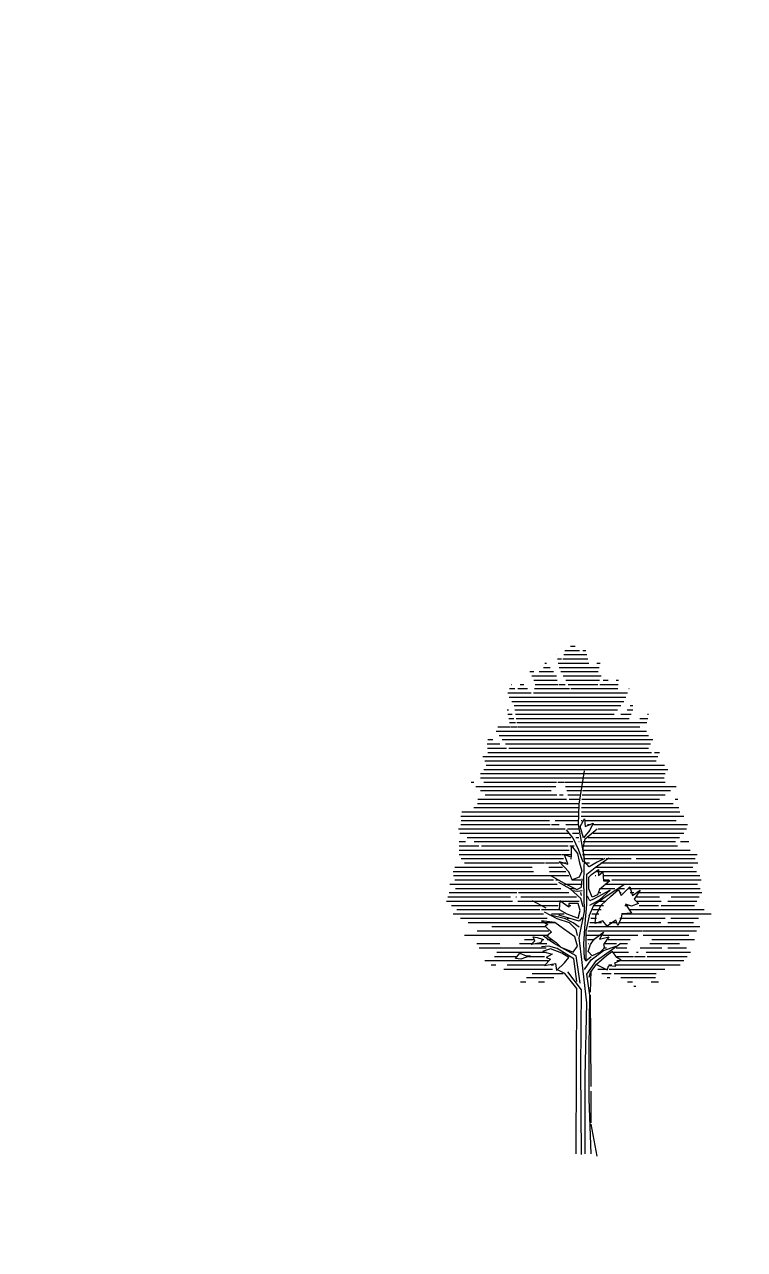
# Model space of a CAD drawing. Header units: inches. Extents: x -634 to 3638, y -6930911 to 5552.
# Drawn here: x 1204.33 to 1213.27, y 3473.68 to 3488.9 of the extents above; entities that cross this region are included whole.
import ezdxf

# ---------------------------------------------------------------- set-up
doc = ezdxf.new("R2010")
doc.units = ezdxf.units.IN
doc.header["$MEASUREMENT"] = 0
doc.layers.add('derevo', color=7, linetype='Continuous')
doc.layers.add('ELEV', color=134, linetype='Continuous', lineweight=18)

# ---------------------------------------------------------------- blocks, each defined once
blk = doc.blocks.new('*X3')
at = {"color": 0, "linetype": 'ByBlock'}
for p, q in [((108.775, 21.7), (109.124, 21.7)), ((108.911, 21.8), (109.024, 21.8)), ((109.203, 21.7), (109.275, 21.7)), ((108.305, 21.4), (108.35, 21.4)), ((108.584, 21.6), (108.585, 21.6)), ((108.603, 21.5), (108.702, 21.5)), ((108.623, 21.4), (109.342, 21.4)), ((108.731, 21.5), (109.32, 21.5)), ((108.753, 21.6), (109.298, 21.6)), ((109.53, 21.4), (109.611, 21.4)), ((107.957, 21.2), (108.045, 21.2)), ((108.005, 21.1), (108.584, 21.1)), ((108.174, 21.2), (108.508, 21.2)), ((108.273, 21.3), (108.429, 21.3)), ((108.642, 21.3), (109.586, 21.3)), ((108.68, 21.2), (109.56, 21.2)), ((108.739, 21.1), (109.633, 21.1)), ((107.478, 20.8), (107.601, 20.8)), ((107.515, 20.9), (107.525, 20.9)), ((107.671, 20.8), (107.901, 20.8)), ((107.73, 20.9), (107.817, 20.9)), ((108.052, 21), (108.599, 21)), ((108.062, 20.8), (108.887, 20.8)), ((108.082, 20.9), (108.614, 20.9)), ((108.633, 20.9), (108.786, 20.9)), ((108.798, 21), (109.593, 21)), ((108.857, 20.9), (109.553, 20.9)), ((108.916, 20.8), (109.512, 20.8)), ((109.519, 20.8), (110.025, 20.8)), ((109.6, 20.9), (110.032, 20.9)), ((109.68, 21), (109.798, 21)), ((109.987, 21), (110.038, 21)), ((110.283, 20.8), (110.288, 20.8)), ((107.441, 20.7), (107.984, 20.7)), ((107.466, 20.6), (110.209, 20.6)), ((107.53, 20.5), (110.169, 20.5)), ((108.043, 20.7), (110.248, 20.7)), ((107.421, 20.3), (107.455, 20.3)), ((107.441, 20.2), (107.536, 20.2)), ((107.589, 20.4), (110.097, 20.4)), ((107.605, 20.3), (110.017, 20.3)), ((107.62, 20.2), (109.938, 20.2)), ((110.098, 20.2), (110.341, 20.2)), ((110.247, 20.3), (110.376, 20.3)), ((110.317, 20.4), (110.376, 20.4)), ((110.719, 20.2), (110.747, 20.2)), ((107.201, 19.9), (107.487, 19.9)), ((107.46, 20.1), (107.581, 20.1)), ((107.48, 20), (107.617, 20)), ((107.5, 19.9), (107.652, 19.9)), ((107.636, 20.1), (110.292, 20.1)), ((107.652, 20), (110.708, 20)), ((107.667, 19.9), (110.544, 19.9)), ((110.543, 20.1), (110.73, 20.1)), ((106.965, 19.6), (107.088, 19.6)), ((107.165, 19.8), (110.695, 19.8)), ((107.23, 19.7), (110.746, 19.7)), ((107.306, 19.6), (110.851, 19.6)), ((106.951, 19.5), (107.249, 19.5)), ((106.958, 19.4), (107.409, 19.4)), ((107.382, 19.5), (110.796, 19.5)), ((107.458, 19.4), (110.742, 19.4)), ((106.846, 19.2), (110.965, 19.2)), ((106.899, 19.1), (110.926, 19.1)), ((106.965, 19.3), (110.814, 19.3)), ((110.888, 19.3), (111.004, 19.3)), ((106.794, 18.8), (111.139, 18.8)), ((106.875, 18.9), (111.197, 18.9)), ((106.929, 19), (111.124, 19)), ((106.575, 18.6), (106.641, 18.6)), ((106.685, 18.5), (108.568, 18.5)), ((106.798, 18.7), (108.736, 18.7)), ((106.873, 18.6), (108.579, 18.6)), ((108.617, 18.6), (108.753, 18.6)), ((108.741, 18.7), (109.205, 18.7)), ((108.769, 18.6), (109.19, 18.6)), ((108.796, 18.5), (109.175, 18.5)), ((109.196, 18.5), (111.396, 18.5)), ((109.2, 18.6), (111.136, 18.6)), ((109.205, 18.7), (111.115, 18.7)), ((106.734, 18.2), (108.817, 18.2)), ((106.795, 18.4), (108.454, 18.4)), ((106.905, 18.3), (108.586, 18.3)), ((108.649, 18.3), (108.738, 18.3)), ((108.824, 18.4), (109.16, 18.4)), ((108.851, 18.3), (109.144, 18.3)), ((108.879, 18.2), (109.129, 18.2)), ((109.181, 18.2), (111.004, 18.2)), ((109.186, 18.3), (111.134, 18.3)), ((109.191, 18.4), (111.265, 18.4)), ((111.37, 18.2), (111.433, 18.2)), ((106.352, 17.9), (109.084, 17.9)), ((106.636, 18), (109.099, 18)), ((106.72, 18.1), (109.114, 18.1)), ((109.167, 17.9), (111.481, 17.9)), ((109.172, 18), (111.458, 18)), ((109.177, 18.1), (111.322, 18.1)), ((106.331, 17.8), (109.083, 17.8)), ((106.332, 17.6), (108.43, 17.6)), ((106.338, 17.7), (108.42, 17.7)), ((108.462, 17.6), (108.647, 17.6)), ((108.554, 17.7), (109.088, 17.7)), ((108.805, 17.6), (109.093, 17.6)), ((109.158, 17.7), (109.188, 17.7)), ((109.162, 17.8), (111.577, 17.8)), ((109.264, 17.7), (111.4, 17.7)), ((109.307, 17.6), (109.383, 17.6)), ((109.451, 17.6), (111.664, 17.6)), ((106.273, 17.5), (108.787, 17.5)), ((106.311, 17.4), (108.883, 17.4)), ((106.48, 17.3), (108.922, 17.3)), ((108.844, 17.5), (109.099, 17.5)), ((108.961, 17.4), (109.104, 17.4)), ((109.035, 17.3), (109.109, 17.3)), ((109.329, 17.3), (111.477, 17.3)), ((109.445, 17.4), (111.577, 17.4)), ((109.561, 17.5), (111.636, 17.5)), ((106.292, 17.2), (106.438, 17.2)), ((106.292, 17.1), (106.752, 17.1)), ((106.649, 17.2), (108.962, 17.2)), ((106.819, 17.1), (108.855, 17.1)), ((108.896, 17.1), (109.001, 17.1)), ((109.11, 17.2), (109.114, 17.2)), ((109.199, 17.1), (111.426, 17.1)), ((109.212, 17.2), (111.377, 17.2)), ((111.5, 17.2), (111.697, 17.2)), ((106.292, 17), (108.882, 17)), ((106.292, 16.9), (108.694, 16.9)), ((106.338, 16.8), (108.749, 16.8)), ((108.71, 16.9), (108.909, 16.9)), ((108.91, 16.8), (108.936, 16.8)), ((109.193, 17), (111.728, 17)), ((109.193, 16.9), (111.887, 16.9)), ((109.238, 16.8), (109.673, 16.8)), ((109.746, 16.8), (110.338, 16.8)), ((110.453, 16.8), (111.846, 16.8)), ((106.149, 16.5), (108.041, 16.5)), ((106.194, 16.6), (108.008, 16.6)), ((106.416, 16.7), (108.298, 16.7)), ((108.322, 16.7), (108.647, 16.7)), ((108.401, 16.6), (108.723, 16.6)), ((108.414, 16.5), (108.799, 16.5)), ((108.713, 16.7), (108.803, 16.7)), ((109.284, 16.7), (109.355, 16.7)), ((109.497, 16.6), (111.786, 16.6)), ((109.527, 16.5), (111.876, 16.5)), ((109.621, 16.7), (111.903, 16.7)), ((106.07, 16.2), (108.596, 16.2)), ((106.159, 16.4), (108.874, 16.4)), ((106.19, 16.3), (108.511, 16.3)), ((108.564, 16.3), (108.642, 16.3)), ((108.766, 16.2), (109.153, 16.2)), ((108.943, 16.3), (109.153, 16.3)), ((109.491, 16.4), (109.504, 16.4)), ((109.673, 16.4), (111.955, 16.4)), ((109.683, 16.3), (109.82, 16.3)), ((109.718, 16.2), (111.9, 16.2)), ((109.886, 16.3), (111.983, 16.3)), ((106.027, 15.9), (107.499, 15.9)), ((106.059, 16), (107.652, 16)), ((106.206, 16.1), (108.682, 16.1)), ((107.627, 15.9), (107.639, 15.9)), ((107.689, 16), (108.874, 16)), ((107.742, 15.9), (109.054, 15.9)), ((108.889, 16.1), (109.028, 16.1)), ((109.581, 16), (109.628, 16)), ((109.593, 16.1), (109.95, 16.1)), ((110.046, 16.1), (110.184, 16.1)), ((110.068, 16), (110.102, 16)), ((110.267, 16.1), (111.963, 16.1)), ((110.316, 16), (110.401, 16)), ((110.438, 15.9), (111.002, 15.9)), ((110.504, 16), (111.997, 16)), ((111.281, 15.9), (111.939, 15.9)), ((105.994, 15.8), (107.55, 15.8)), ((106.109, 15.7), (106.903, 15.7)), ((106.235, 15.6), (108.189, 15.6)), ((106.907, 15.7), (108.104, 15.7)), ((107.675, 15.8), (108.65, 15.8)), ((108.11, 15.7), (108.621, 15.7)), ((108.23, 15.6), (108.641, 15.6)), ((108.673, 15.8), (109.114, 15.8)), ((108.87, 15.7), (108.921, 15.7)), ((109.435, 15.6), (109.63, 15.6)), ((109.456, 15.7), (109.685, 15.7)), ((109.566, 15.8), (109.74, 15.8)), ((110.188, 15.7), (110.266, 15.7)), ((110.304, 15.6), (112.056, 15.6)), ((110.462, 15.8), (111.041, 15.8)), ((110.528, 15.7), (110.977, 15.7)), ((111.043, 15.7), (111.824, 15.7)), ((111.204, 15.8), (111.882, 15.8)), ((106.15, 15.5), (108.274, 15.5)), ((106.326, 15.4), (108.359, 15.4)), ((106.501, 15.3), (108.543, 15.3)), ((108.467, 15.5), (108.765, 15.5)), ((108.833, 15.4), (108.903, 15.4)), ((109.366, 15.3), (109.642, 15.3)), ((109.392, 15.4), (109.52, 15.4)), ((109.414, 15.5), (109.575, 15.5)), ((109.831, 15.3), (109.978, 15.3)), ((110.042, 15.3), (111.036, 15.3)), ((110.075, 15.4), (111.139, 15.4)), ((110.108, 15.5), (112.221, 15.5)), ((111.198, 15.3), (111.804, 15.3)), ((111.273, 15.4), (111.922, 15.4)), ((106.418, 15), (108.391, 15)), ((106.715, 15.1), (108.404, 15.1)), ((107.06, 15.2), (108.314, 15.2)), ((109.294, 15), (109.62, 15)), ((109.316, 15.1), (110.605, 15.1)), ((109.341, 15.2), (111.953, 15.2)), ((109.673, 15), (110.494, 15)), ((110.617, 15.1), (111.877, 15.1)), ((110.617, 15), (111.691, 15)), ((106.71, 14.8), (107.251, 14.8)), ((106.764, 14.7), (108.335, 14.7)), ((107.708, 14.8), (108.004, 14.8)), ((107.83, 14.9), (108.055, 14.9)), ((108.089, 14.8), (108.351, 14.8)), ((108.253, 14.9), (108.286, 14.9)), ((108.361, 14.9), (108.48, 14.9)), ((109.311, 14.9), (109.476, 14.9)), ((109.327, 14.8), (109.333, 14.8)), ((109.689, 14.7), (109.754, 14.7)), ((109.718, 14.8), (109.993, 14.8)), ((109.795, 14.9), (110.311, 14.9)), ((109.984, 14.7), (110.232, 14.7)), ((110.069, 14.8), (110.252, 14.8)), ((110.552, 14.7), (111.062, 14.7)), ((110.779, 14.8), (111.477, 14.8)), ((110.825, 14.9), (111.828, 14.9)), ((111.203, 14.7), (111.642, 14.7)), ((107.12, 14.5), (107.657, 14.5)), ((107.181, 14.6), (108.349, 14.6)), ((107.924, 14.5), (108.297, 14.5)), ((109.929, 14.6), (110.274, 14.6)), ((110.007, 14.5), (110.391, 14.5)), ((110.413, 14.5), (110.667, 14.5)), ((110.46, 14.6), (110.501, 14.6)), ((110.694, 14.6), (111.144, 14.6)), ((110.711, 14.5), (111.653, 14.5)), ((111.148, 14.6), (111.734, 14.6)), ((106.895, 14.4), (108.385, 14.4)), ((107.043, 14.3), (107.152, 14.3)), ((107.345, 14.2), (108.486, 14.2)), ((107.418, 14.3), (108.296, 14.3)), ((108.445, 14.3), (108.51, 14.3)), ((109.552, 14.2), (109.79, 14.2)), ((109.813, 14.3), (109.885, 14.3)), ((109.824, 14.2), (111.129, 14.2)), ((109.967, 14.3), (111.493, 14.3)), ((110, 14.4), (111.573, 14.4)), ((107.737, 13.9), (107.858, 13.9)), ((107.875, 14), (108.522, 14)), ((108.013, 14.1), (108.742, 14.1)), ((108.162, 13.9), (108.303, 13.9)), ((109.648, 14.1), (109.868, 14.1)), ((109.777, 14), (109.839, 14)), ((109.94, 14.1), (110.925, 14.1)), ((110.095, 14), (110.912, 14)), ((110.249, 13.9), (110.367, 13.9)), ((110.808, 13.9), (110.978, 13.9)), ((110.404, 13.8), (110.444, 13.8))]:
    blk.add_line(p, q, dxfattribs=at)

msp = doc.modelspace()

# ---------------------------------------------------------------- hatches: boundary and pattern name
at = {"layer": 'ELEV', "linetype": 'Continuous'}
h = msp.add_hatch(dxfattribs=at)
h.set_pattern_fill('ANSI31', color=256, scale=0.01044, style=0)
h.set_pattern_definition([(45, (1262.311104, 3366.587935), (-0.02343928418428, 0.02343928418428), [])])
edge = h.paths.add_edge_path()
edge.add_ellipse((1445.78234, 3471.96182), major_axis=(0, 6932302.83262), ratio=0.00000001506, start_angle=89.999976115149, end_angle=270.000023884851)
edge.add_line((1445.67794, 3474.85168), (1445.67794, 3528.48347))
edge.add_line((1445.67794, 3528.48347), (1445.88675, 3528.48347))
edge.add_line((1445.88675, 3528.48347), (1445.88675, 3474.85168))

# ---------------------------------------------------------------- linework, layer by layer
at = {"layer": 'derevo', "color": 0}
for p, q in [((1211.21721, 3479.21485), (1211.28362, 3479.62825)), ((1211.20799, 3478.96201), (1211.21721, 3479.21485)), ((1211.28362, 3478.53939), (1211.20799, 3478.96201)), ((1211.22971, 3478.93693), (1211.28445, 3479.03205)), ((1211.28445, 3479.03205), (1211.29309, 3478.93693)), ((1211.29309, 3478.93693), (1211.39105, 3478.98017)), ((1211.39105, 3478.98017), (1211.34783, 3478.89082)), ((1211.14342, 3478.79407), (1211.05856, 3478.89742)), ((1211.27292, 3478.7957), (1211.22971, 3478.93693)), ((1211.34783, 3478.89082), (1211.27292, 3478.7957)), ((1211.29285, 3478.78484), (1211.44228, 3478.90665)), ((1211.12022, 3478.55646), (1211.12022, 3478.6977)), ((1211.12022, 3478.6977), (1211.19513, 3478.5997)), ((1211.20799, 3478.65196), (1211.14342, 3478.79407)), ((1211.26518, 3478.49325), (1211.20799, 3478.65196)), ((1211.26518, 3478.67226), (1211.29285, 3478.78484)), ((1211.28362, 3478.50247), (1211.26518, 3478.67226)), ((1211.08853, 3478.37199), (1210.96752, 3478.5017)), ((1210.96752, 3478.5017), (1211.077, 3478.46999)), ((1211.077, 3478.46999), (1211.03379, 3478.58817)), ((1211.03379, 3478.58817), (1211.12022, 3478.55646)), ((1211.19513, 3478.5997), (1211.21818, 3478.5017)), ((1211.21818, 3478.5017), (1211.24987, 3478.38352)), ((1211.2744, 3478.25886), (1211.28362, 3478.53939)), ((1211.34081, 3478.43604), (1211.28362, 3478.50247)), ((1211.4146, 3478.42681), (1211.58432, 3478.54861)), ((1211.53636, 3478.53939), (1211.44228, 3478.49325)), ((1211.13175, 3478.27399), (1211.08853, 3478.37199)), ((1211.24987, 3478.38352), (1211.21818, 3478.3057)), ((1211.3113, 3478.34376), (1211.4146, 3478.42681)), ((1211.3113, 3477.96727), (1211.3113, 3478.34376)), ((1211.44228, 3478.49325), (1211.34081, 3478.43604)), ((1211.37088, 3478.34029), (1211.45732, 3478.4037)), ((1211.45732, 3478.4037), (1211.45732, 3478.32876)), ((1211.45732, 3478.32876), (1211.51206, 3478.37199)), ((1211.51206, 3478.37199), (1211.52071, 3478.26246)), ((1210.87039, 3478.32346), (1211.03089, 3478.23118)), ((1211.10468, 3478.16474), (1210.96448, 3478.24041)), ((1211.03089, 3478.23118), (1211.18954, 3478.15551)), ((1211.21818, 3478.3057), (1211.13175, 3478.27399)), ((1211.24673, 3478.1832), (1211.25595, 3478.28655)), ((1211.28362, 3477.88237), (1211.2744, 3478.25886)), ((1211.33631, 3478.3057), (1211.37088, 3478.34029)), ((1211.33631, 3478.16446), (1211.33631, 3478.3057)), ((1211.5985, 3478.26246), (1211.46884, 3478.15582)), ((1211.52071, 3478.26246), (1211.5985, 3478.26246)), ((1211.56588, 3478.07985), (1211.77987, 3478.22011)), ((1211.23751, 3478.04294), (1211.10468, 3478.16474)), ((1211.19876, 3478.12783), (1211.1342, 3478.13706)), ((1211.18954, 3478.15551), (1211.24673, 3478.1832)), ((1211.25595, 3478.13706), (1211.19876, 3478.12783)), ((1211.24673, 3478.07985), (1211.23751, 3478.1186)), ((1211.26518, 3477.93959), (1211.23751, 3478.04294)), ((1211.35004, 3478.01525), (1211.32052, 3478.07062)), ((1211.37953, 3478.05782), (1211.33631, 3478.16446)), ((1211.44579, 3478.08952), (1211.37953, 3478.05782)), ((1211.60277, 3478.14629), (1211.39616, 3478.03371)), ((1211.40538, 3477.96727), (1211.56588, 3478.07985)), ((1211.46884, 3478.15582), (1211.44579, 3478.08952)), ((1211.47179, 3478.02448), (1211.60277, 3478.14629)), ((1211.48901, 3477.95982), (1211.60714, 3478.06934)), ((1211.60714, 3478.06934), (1211.7051, 3478.15582)), ((1211.7051, 3478.15582), (1211.73967, 3478.07799)), ((1211.73967, 3478.07799), (1211.84628, 3478.18752)), ((1211.84628, 3478.18752), (1211.87797, 3478.07799)), ((1211.87797, 3478.07799), (1211.97593, 3478.14429)), ((1211.97593, 3478.14429), (1211.90102, 3478.03476)), ((1210.80583, 3477.92113), (1210.63611, 3478.01525)), ((1210.97904, 3478.01458), (1210.96752, 3477.90505)), ((1210.96752, 3477.90505), (1211.06548, 3477.85029)), ((1211.08853, 3477.93676), (1210.97904, 3478.01458)), ((1211.20666, 3477.97999), (1211.08853, 3477.97999)), ((1211.08853, 3477.97999), (1211.08853, 3477.93676)), ((1211.22971, 3477.89352), (1211.20666, 3477.97999)), ((1211.20666, 3477.7984), (1211.22971, 3477.89352)), ((1211.29285, 3477.73289), (1211.3113, 3477.96727)), ((1211.34081, 3477.82701), (1211.40538, 3477.96727)), ((1211.39616, 3478.03371), (1211.35004, 3478.01525)), ((1211.35004, 3477.95804), (1211.47179, 3478.02448)), ((1211.42275, 3477.83011), (1211.48901, 3477.95982)), ((1211.86933, 3477.94829), (1211.79154, 3477.97134)), ((1211.79154, 3477.97134), (1211.86933, 3477.86181)), ((1211.95576, 3477.97999), (1211.86933, 3477.94829)), ((1211.90102, 3478.03476), (1211.95576, 3477.97999)), ((1210.91566, 3477.74364), (1210.75143, 3477.76381)), ((1210.75143, 3477.76381), (1210.82922, 3477.72058)), ((1210.94603, 3477.7901), (1210.78738, 3477.87315)), ((1211.04934, 3477.7901), (1210.86117, 3477.83624)), ((1211.02226, 3477.66581), (1210.91566, 3477.74364)), ((1211.09546, 3477.74211), (1210.94603, 3477.7901)), ((1211.21721, 3477.76057), (1210.96448, 3477.83624)), ((1211.14342, 3477.74211), (1211.04934, 3477.7901)), ((1211.06548, 3477.85029), (1211.20666, 3477.7984)), ((1211.18032, 3477.65722), (1211.09546, 3477.74211)), ((1211.21721, 3477.68675), (1211.14342, 3477.74211)), ((1211.21721, 3477.55387), (1211.28362, 3477.88237)), ((1211.25595, 3477.80855), (1211.21721, 3477.76057)), ((1211.34081, 3477.82701), (1211.30207, 3477.63876)), ((1211.4141, 3477.73211), (1211.42275, 3477.83011)), ((1211.51206, 3477.76381), (1211.4141, 3477.73211)), ((1211.56392, 3477.7004), (1211.51206, 3477.76381)), ((1211.67341, 3477.77534), (1211.56392, 3477.7004)), ((1211.69646, 3477.70905), (1211.67341, 3477.77534)), ((1211.73967, 3477.7984), (1211.69646, 3477.70905)), ((1211.74832, 3477.85029), (1211.73967, 3477.7984)), ((1211.86933, 3477.86181), (1211.74832, 3477.85029)), ((1210.82922, 3477.72058), (1210.79465, 3477.7004)), ((1210.79465, 3477.7004), (1210.87244, 3477.62258)), ((1210.87244, 3477.62258), (1210.8177, 3477.57934)), ((1211.16344, 3477.56781), (1211.02226, 3477.66581)), ((1211.19876, 3477.5834), (1211.18032, 3477.65722)), ((1211.2744, 3477.48005), (1211.29285, 3477.73289)), ((1211.30207, 3477.63876), (1211.30207, 3477.28258)), ((1211.40258, 3477.53611), (1211.52071, 3477.62258)), ((1211.52071, 3477.62258), (1211.46884, 3477.53611)), ((1210.62178, 3477.4727), (1210.665, 3477.51593)), ((1210.73991, 3477.49287), (1210.62178, 3477.4727)), ((1210.665, 3477.51593), (1210.64483, 3477.56781)), ((1210.64483, 3477.56781), (1210.69669, 3477.55917)), ((1210.69669, 3477.55917), (1210.76296, 3477.53611)), ((1210.76296, 3477.53611), (1210.73991, 3477.49287)), ((1210.84272, 3477.45236), (1210.74864, 3477.44129)), ((1210.89991, 3477.48928), (1210.77631, 3477.57417)), ((1210.8177, 3477.57934), (1210.93583, 3477.49287)), ((1210.94603, 3477.42284), (1210.84272, 3477.45236)), ((1211.18032, 3477.32871), (1210.89991, 3477.48928)), ((1210.93583, 3477.49287), (1210.99057, 3477.43811)), ((1210.99057, 3477.43811), (1211.14327, 3477.3747)), ((1211.14327, 3477.3747), (1211.19513, 3477.44964)), ((1211.19513, 3477.44964), (1211.16344, 3477.56781)), ((1211.25595, 3477.24566), (1211.21721, 3477.55387)), ((1211.28362, 3477.30103), (1211.2744, 3477.48005)), ((1211.32767, 3477.38623), (1211.35936, 3477.4727)), ((1211.35936, 3477.4727), (1211.40258, 3477.53611)), ((1211.46884, 3477.53611), (1211.58697, 3477.56781)), ((1211.53223, 3477.42946), (1211.47749, 3477.3747)), ((1211.51791, 3477.39515), (1211.67841, 3477.45236)), ((1211.58697, 3477.56781), (1211.52071, 3477.4727)), ((1211.52071, 3477.4727), (1211.53223, 3477.42946)), ((1211.63044, 3477.41361), (1211.73375, 3477.48928)), ((1210.42586, 3477.29687), (1210.4806, 3477.36317)), ((1210.49212, 3477.28823), (1210.42586, 3477.29687)), ((1210.4806, 3477.36317), (1210.55839, 3477.33146)), ((1210.61025, 3477.33146), (1210.49212, 3477.28823)), ((1210.55839, 3477.33146), (1210.61025, 3477.33146)), ((1210.86092, 3477.41793), (1210.76296, 3477.38623)), ((1210.76296, 3477.38623), (1210.88108, 3477.35164)), ((1210.86092, 3477.28823), (1210.786, 3477.2104)), ((1210.88108, 3477.35164), (1210.80617, 3477.3084)), ((1210.80617, 3477.3084), (1210.86092, 3477.28823)), ((1211.00209, 3477.36317), (1210.86092, 3477.41793)), ((1211.15265, 3477.2918), (1210.94603, 3477.42284)), ((1211.08853, 3477.3084), (1211.00209, 3477.36317)), ((1211.03379, 3477.24499), (1211.08853, 3477.3084)), ((1211.18954, 3477.01128), (1211.15265, 3477.2918)), ((1211.22828, 3476.99098), (1211.18032, 3477.32871)), ((1211.30207, 3477.26412), (1211.28362, 3477.30103)), ((1211.28362, 3477.16077), (1211.36848, 3477.28258)), ((1211.36848, 3477.31949), (1211.30207, 3477.26412)), ((1211.37953, 3477.33146), (1211.32767, 3477.38623)), ((1211.36848, 3477.28258), (1211.51791, 3477.39515)), ((1211.47749, 3477.3747), (1211.37953, 3477.33146)), ((1211.43305, 3477.27335), (1211.63044, 3477.41361)), ((1211.55528, 3477.33146), (1211.43427, 3477.22193)), ((1211.63019, 3477.38623), (1211.55528, 3477.33146)), ((1211.68493, 3477.3084), (1211.63019, 3477.38623)), ((1211.66188, 3477.24499), (1211.73967, 3477.2767)), ((1211.73967, 3477.2767), (1211.68493, 3477.3084)), ((1210.786, 3477.2104), (1210.9243, 3477.23346)), ((1210.9243, 3477.23346), (1210.93583, 3477.14699)), ((1210.93583, 3477.14699), (1211.03379, 3477.24499)), ((1211.04011, 3477.11279), (1210.95525, 3477.15154)), ((1211.24673, 3476.90793), (1211.07701, 3477.13309)), ((1211.3113, 3476.74737), (1211.25595, 3477.24566)), ((1211.3113, 3477.10356), (1211.43305, 3477.27335)), ((1211.35926, 3477.12386), (1211.43305, 3477.22536)), ((1211.35926, 3476.8784), (1211.36848, 3477.14231)), ((1211.43427, 3477.22193), (1211.56392, 3477.15852)), ((1211.56392, 3477.15852), (1211.58697, 3477.2104)), ((1211.58697, 3477.2104), (1211.67341, 3477.20175)), ((1211.67341, 3477.20175), (1211.66188, 3477.24499)), ((1211.18954, 3476.92639), (1211.04011, 3477.11279)), ((1211.35004, 3476.84149), (1211.3113, 3477.10356)), ((1211.34081, 3477.06665), (1211.35926, 3477.12386)), ((1211.18032, 3474.87046), (1211.18954, 3476.92639)), ((1211.23751, 3475.93164), (1211.24673, 3476.90793)), ((1211.34081, 3476.17525), (1211.35004, 3476.84149)), ((1211.36848, 3475.70649), (1211.35926, 3476.84149)), ((1211.29285, 3475.82829), (1211.3113, 3476.74737)), ((1211.34081, 3475.55515), (1211.34081, 3476.17525)), ((1211.24673, 3474.86123), (1211.23751, 3475.93164)), ((1211.29285, 3474.87046), (1211.29285, 3475.82829)), ((1211.36848, 3475.25618), (1211.36848, 3475.64928)), ((1211.36848, 3474.87046), (1211.34081, 3475.55515)), ((1211.44228, 3474.84278), (1211.36848, 3475.23772))]:
    msp.add_line(p, q, dxfattribs=at)

# ---------------------------------------------------------------- block references
at = {"layer": 'derevo', "color": 0, "linetype": 'ByBlock', "xscale": 0.5280700661834159, "yscale": 0.5280700661834159, "zscale": 0.5280700661834159}
msp.add_blockref('*X3', (1153.59714, 3469.66644), dxfattribs=at)

doc.saveas('drawing.dxf')
